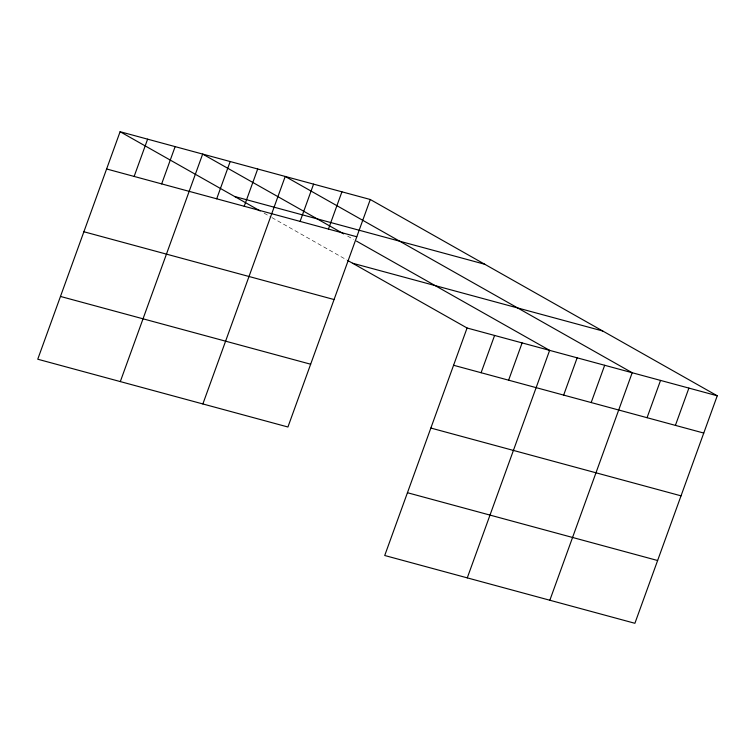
<?xml version="1.0" encoding="UTF-8"?>
<svg xmlns="http://www.w3.org/2000/svg" width="755" height="755" viewBox="0 0 755 755"><rect width="100%" height="100%" fill="white"/><g stroke="black" fill="none" stroke-linecap="round" stroke-linejoin="round"><path stroke-width="0.57" stroke-dasharray="3.77 2.83" d="M347.64 236.098L353.538 239.429M264.099 213.174L270.979 217.062M271.96 217.619L346.677 259.89"/><path stroke-width="1.13" d="M120.102 131.71L37.75 359.22L287.929 427L370.28 199.499L120.102 131.71L260.164 210.947M134.135 176.444L147.621 139.165M161.655 183.899L175.141 146.621M120.309 381.586L202.661 154.077L343.704 233.871M216.694 198.81L230.181 161.542M244.214 206.266L257.7 168.997M202.869 403.953L285.22 176.453L632.19 372.734L549.838 600.244M300.084 221.404L313.58 184.135M328.434 229.086L341.93 191.817M347.659 260.447L467.071 328L384.72 555.501L634.898 623.29L717.25 395.78L370.28 199.499M481.095 372.725L494.591 335.456M508.615 380.18L522.111 342.912M467.279 577.868L549.631 350.367L356.483 241.1M563.655 395.091L577.15 357.823M591.174 402.557L604.67 365.278M647.054 417.694L660.54 380.416M675.404 425.376L688.9 388.098M234.607 196.489L484.785 264.269M106.615 168.978L356.794 236.768M352.576 263.221L602.754 331.011M467.071 328L717.25 395.78M83.89 231.757L334.069 299.546M453.576 365.269L703.754 433.059M60.475 296.441L310.654 364.221M430.85 428.047L681.029 495.837M407.445 492.722L657.624 560.512"/></g></svg>
